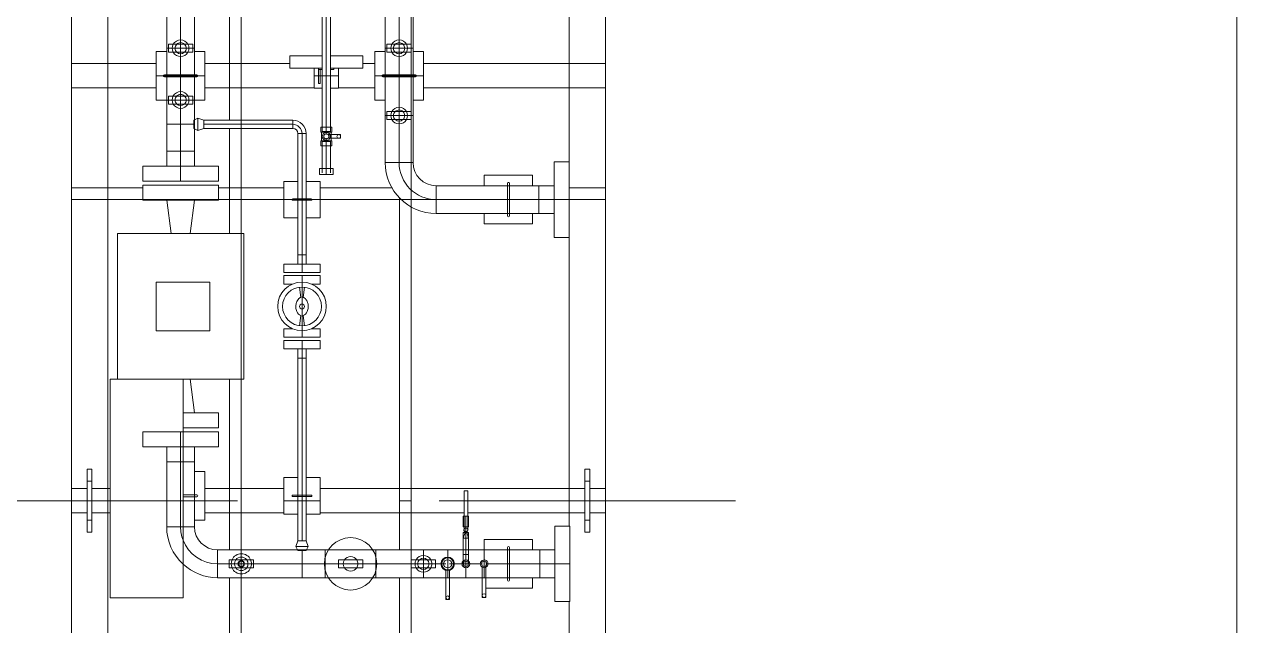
# Model space of a CAD drawing. Header units: inches. Extents: x -1128 to 651, y 96 to 845.
# Drawn here: x -1028.51 to -1024.003, y 700.677 to 702.913 of the extents above; entities that cross this region are included whole.
import ezdxf

# ---------------------------------------------------------------- set-up
doc = ezdxf.new("R2010")
doc.units = ezdxf.units.IN
doc.header["$MEASUREMENT"] = 0
doc.layers.add('EQUIPMENT LAYOUT-EMBED 1_DWG$0$DwgTemplate', color=7, linetype='Continuous')
doc.layers.add('Layout', color=6, linetype='Continuous', lineweight=18)

# ---------------------------------------------------------------- blocks, each defined once
blk = doc.blocks.new('A$C55974CAD')
at = {"layer": 'EQUIPMENT LAYOUT-EMBED 1_DWG$0$DwgTemplate', "color": 1, "lineweight": 0}
for p, q in [((25.1, 5.335), (25.1, 4.735)), ((24.4542, 4.8), (27.3607, 4.8)), ((25.05, 4.8), (25.15, 4.8)), ((25.05, 4.735), (25.05, 4.8)), ((25.15, 4.735), (25.15, 4.8)), ((26.34, 4.5055), (26.34, 4.8)), ((26.34, 4.8), (26.388, 4.8)), ((26.388, 4.5055), (26.388, 4.8)), ((26.8, 4.45), (26.8, 4.8)), ((26.8, 4.8), (26.9, 4.8)), ((26.9, 4.45), (26.9, 4.8)), ((25.05, 4.64), (25.05, 4.715)), ((25.1, 4.735), (25.1, 4.715)), ((25.1, 4.715), (25.1, 4.64)), ((25.15, 4.64), (25.15, 4.715)), ((24.4542, 4.65), (27.3607, 4.65)), ((25.1, 4.64), (25.1, 4.25)), ((25.05, 3.925), (25.05, 4.25)), ((25.1, 4.25), (25.1, 4.115)), ((25.15, 3.925), (25.15, 4.25)), ((26.8, 3.7995), (26.8, 4.25)), ((26.9, 3.9), (26.9, 4.25)), ((24.7828, 4.148), (24.4095, 4.148)), ((25.6, 4.148), (24.8971, 4.148)), ((26.6333, 4.148), (26.2, 4.148)), ((26.34, 3.925), (26.34, 4.1944)), ((26.388, 3.925), (26.388, 4.1944)), ((29.9678, 4.148), (26.6667, 4.148)), ((24.7828, 4.1), (24.4095, 4.1)), ((25.6, 4.1), (24.8971, 4.1)), ((26.6333, 4.1), (26.2, 4.1)), ((29.9678, 4.1), (26.6667, 4.1)), ((25.05, 3.1825), (25.05, 3.775)), ((25.15, 2.685), (25.15, 3.775)), ((26.34, 3.4414), (26.34, 3.775)), ((26.388, 3.4793), (26.388, 3.775)), ((26.8, 3.55), (26.8, 3.6995)), ((26.9, 3.55), (26.9, 3.6)), ((24.7828, 3.448), (24.5413, 3.448)), ((25.1, 3.448), (24.8971, 3.448)), ((26.3465, 3.448), (25.1, 3.448)), ((25.1, 3.4), (25.1, 3.448)), ((25.1, 3.448), (25.1, 3.4)), ((24.7828, 3.4), (24.5413, 3.4)), ((25.1, 3.4), (24.8971, 3.4)), ((26.3096, 3.4), (25.1, 3.4)), ((26.8, 2.6), (26.8, 3.35)), ((26.9, 2.6), (26.9, 3.35)), ((25.1, 3.285), (25.1, 3.1825)), ((25.05, 2.685), (25.05, 3.1675)), ((25.1, 3.1825), (25.1, 3.1675)), ((25.1, 3.1675), (25.1, 2.685)), ((24.6844, 2.75), (23.875, 2.75)), ((26.1844, 2.75), (24.9956, 2.75)), ((26.34, 2.6), (26.34, 2.75)), ((26.388, 2.6), (26.388, 2.75)), ((27.3607, 2.75), (26.4956, 2.75)), ((25.05, 2.6), (25.05, 2.665)), ((25.1, 2.685), (25.1, 2.665)), ((25.1, 2.665), (25.1, 2.065)), ((25.15, 2.6), (25.15, 2.665)), ((30.1, 2.6), (22.825, 2.6)), ((25.15, 2.6), (25.05, 2.6)), ((26.388, 2.6), (26.34, 2.6)), ((26.9, 2.6), (26.8, 2.6))]:
    blk.add_line(p, q, dxfattribs=at)
at = {"layer": 'EQUIPMENT LAYOUT-EMBED 1_DWG$0$DwgTemplate', "color": 5, "lineweight": 0}
for p, q in [((24.97, 4.735), (24.97, 4.715)), ((24.97, 4.715), (24.97, 4.735)), ((25.02, 4.735), (24.97, 4.735)), ((24.97, 4.735), (25.02, 4.735)), ((24.97, 4.715), (25.02, 4.715)), ((24.97, 4.715), (25.02, 4.715)), ((25.02, 4.715), (25.02, 4.735)), ((25.02, 4.735), (25.02, 4.715)), ((25.02, 4.735), (25.18, 4.735)), ((25.18, 4.735), (25.02, 4.735)), ((25.02, 4.715), (25.02, 4.735)), ((25.18, 4.715), (25.02, 4.715)), ((25.18, 4.715), (25.02, 4.715)), ((25.18, 4.735), (25.18, 4.715)), ((25.18, 4.715), (25.18, 4.735)), ((25.23, 4.735), (25.18, 4.735)), ((25.23, 4.735), (25.18, 4.735)), ((25.18, 4.715), (25.18, 4.735)), ((25.18, 4.715), (25.23, 4.715)), ((25.23, 4.715), (25.18, 4.715)), ((25.23, 4.715), (25.23, 4.735)), ((25.23, 4.735), (25.23, 4.715)), ((24.7, 4.49), (24.7, 4.64)), ((24.7, 4.64), (25.6, 4.64)), ((25.6, 4.61), (25.6, 4.64)), ((25.6, 4.61), (25.6, 4.6018)), ((26.2, 4.61), (25.6, 4.61)), ((25.6, 4.49), (25.6, 4.6018)), ((26.2, 4.09), (26.2, 4.61)), ((26.3381, 4.35), (26.3381, 4.5055)), ((26.3381, 4.5055), (26.4, 4.5055)), ((26.4, 4.35), (26.4, 4.5055)), ((24.7, 4.34), (24.7, 4.49)), ((25.6, 4.3782), (25.6, 4.49)), ((25.8, 4.45), (25.8, 4.23)), ((26, 4.45), (25.8, 4.45)), ((26, 4.23), (26, 4.45)), ((26.2, 4.3891), (26.3381, 4.4071)), ((26.3381, 4.35), (26.3381, 4.4071)), ((26.7333, 4.4), (26.7333, 4.35)), ((26.7666, 4.4), (26.7333, 4.4)), ((26.7666, 4.4), (26.7666, 4.35)), ((26.9467, 4.4), (26.9467, 4.35)), ((26.98, 4.4), (26.9467, 4.4)), ((26.98, 4.4), (26.98, 4.35)), ((25.6, 4.3782), (25.6, 4.09)), ((26.3381, 4.1944), (26.3381, 4.35)), ((26.3381, 4.2928), (26.3381, 4.35)), ((26.4, 4.1944), (26.4, 4.35)), ((26.7333, 4.35), (26.7333, 4.3)), ((26.7666, 4.35), (26.7666, 4.3)), ((26.9467, 4.35), (26.9467, 4.3)), ((26.98, 4.35), (26.98, 4.3)), ((24.7, 4.34), (25.6, 4.34)), ((25.4, 4.34), (25.4, 4.1944)), ((25.4619, 4.34), (25.4619, 4.1944)), ((25.4619, 4.34), (25.4619, 4.2928)), ((25.6, 4.3108), (25.4619, 4.2928)), ((26.2, 4.3108), (26.3381, 4.2928)), ((26.7666, 4.3), (26.7333, 4.3)), ((26.98, 4.3), (26.9467, 4.3)), ((25.8, 4.23), (26, 4.23)), ((24.8233, 4.15), (24.8233, 4.1)), ((24.8566, 4.15), (24.8233, 4.15)), ((24.8566, 4.15), (24.8566, 4.1)), ((25.4619, 4.1944), (25.4, 4.1944)), ((26.3381, 4.1944), (26.4, 4.1944)), ((24.8233, 4.1), (24.8233, 4.05)), ((24.8566, 4.1), (24.8566, 4.05)), ((24.8566, 4.05), (24.8233, 4.05)), ((25.6, 4.09), (26.2, 4.09)), ((24.8233, 3.7), (24.8233, 3.65)), ((24.8566, 3.7), (24.8233, 3.7)), ((24.8566, 3.7), (24.8566, 3.65)), ((24.8233, 3.65), (24.8233, 3.6)), ((24.8566, 3.65), (24.8566, 3.6)), ((24.8566, 3.6), (24.8233, 3.6)), ((26.6694, 3.5), (26.6694, 3.45)), ((26.7027, 3.5), (26.6694, 3.5)), ((26.7027, 3.5), (26.7027, 3.45)), ((26.9467, 3.5), (26.9467, 3.45)), ((26.98, 3.5), (26.9467, 3.5)), ((26.98, 3.5), (26.98, 3.45)), ((26.6694, 3.45), (26.6694, 3.4)), ((26.7027, 3.45), (26.7027, 3.4)), ((26.9467, 3.45), (26.9467, 3.4)), ((26.98, 3.45), (26.98, 3.4)), ((24.8233, 3.4), (24.8233, 3.35)), ((24.8566, 3.4), (24.8233, 3.4)), ((24.8566, 3.4), (24.8566, 3.35)), ((26.7027, 3.4), (26.6694, 3.4)), ((26.98, 3.4), (26.9467, 3.4)), ((24.8233, 3.35), (24.8233, 3.3)), ((24.8566, 3.35), (24.8566, 3.3)), ((24.8566, 3.3), (24.8233, 3.3)), ((25.02, 2.685), (24.97, 2.685)), ((24.97, 2.685), (25.02, 2.685)), ((24.97, 2.685), (24.97, 2.665)), ((24.97, 2.665), (24.97, 2.685)), ((24.97, 2.665), (25.02, 2.665)), ((24.97, 2.665), (25.02, 2.665)), ((25.02, 2.665), (25.02, 2.685)), ((25.02, 2.685), (25.02, 2.665)), ((25.02, 2.685), (25.18, 2.685)), ((25.18, 2.685), (25.02, 2.685)), ((25.02, 2.665), (25.02, 2.685)), ((25.18, 2.665), (25.02, 2.665)), ((25.18, 2.665), (25.02, 2.665)), ((25.23, 2.685), (25.18, 2.685)), ((25.23, 2.685), (25.18, 2.685)), ((25.18, 2.685), (25.18, 2.665)), ((25.18, 2.665), (25.18, 2.685)), ((25.18, 2.665), (25.18, 2.685)), ((25.18, 2.665), (25.23, 2.665)), ((25.23, 2.665), (25.18, 2.665)), ((25.23, 2.665), (25.23, 2.685)), ((25.23, 2.685), (25.23, 2.665))]:
    blk.add_line(p, q, dxfattribs=at)
at = {"layer": 'EQUIPMENT LAYOUT-EMBED 1_DWG$0$DwgTemplate', "color": 7, "lineweight": 0}
for p, q in [((25.3221, 4.35), (25.3221, 4.5055)), ((25.3221, 4.5055), (25.384, 4.5055)), ((25.384, 4.35), (25.384, 4.5055)), ((26.416, 4.5055), (26.416, 4.35)), ((26.4779, 4.5055), (26.416, 4.5055)), ((26.4779, 4.5055), (26.4779, 4.35)), ((24.9924, 4.4071), (24.9924, 4.34)), ((24.9924, 4.34), (24.9924, 4.4071)), ((25.26, 4.4071), (24.9924, 4.4071)), ((25.26, 4.34), (25.26, 4.4071)), ((25.26, 4.35), (25.26, 4.4071)), ((25.26, 4.4071), (25.3221, 4.4071)), ((26.5399, 4.4071), (26.4779, 4.4071)), ((26.5399, 4.2928), (26.5399, 4.4071)), ((26.65, 4.4071), (26.5399, 4.4071)), ((26.5399, 4.4071), (26.5399, 4.35)), ((26.65, 4.2928), (26.65, 4.4071)), ((26.75, 4.4071), (26.65, 4.4071)), ((26.75, 4.2928), (26.75, 4.4071)), ((26.846, 4.4071), (26.75, 4.4071)), ((26.854, 4.4071), (26.846, 4.4071)), ((26.9634, 4.4071), (26.854, 4.4071)), ((26.9634, 4.2928), (26.9634, 4.4071)), ((27.1634, 4.4071), (26.9634, 4.4071)), ((24.9924, 4.35), (24.9924, 4.35)), ((24.9924, 4.35), (24.9924, 4.35)), ((24.9924, 4.35), (25.26, 4.35)), ((25.384, 4.35), (25.26, 4.35)), ((25.26, 4.34), (25.26, 4.35)), ((25.3221, 4.34), (25.3221, 4.35)), ((25.384, 4.34), (25.384, 4.35)), ((26.416, 4.35), (26.5399, 4.35)), ((26.416, 4.35), (26.416, 4.1944)), ((26.4779, 4.35), (26.4779, 4.1944)), ((26.5399, 4.35), (26.65, 4.35)), ((26.5399, 4.35), (26.5399, 4.2928)), ((26.65, 4.35), (26.7155, 4.35)), ((26.65, 4.35), (26.65, 4.35)), ((26.65, 4.35), (26.65, 4.35)), ((26.7155, 4.35), (26.75, 4.35)), ((26.75, 4.35), (26.7845, 4.35)), ((26.75, 4.35), (26.75, 4.35)), ((26.75, 4.35), (26.75, 4.35)), ((26.7845, 4.35), (26.846, 4.35)), ((26.846, 4.35), (26.854, 4.35)), ((26.854, 4.35), (26.9289, 4.35)), ((26.9289, 4.35), (26.9634, 4.35)), ((26.9633, 4.35), (26.9633, 4.35)), ((26.9634, 4.35), (26.9633, 4.35)), ((26.9634, 4.35), (26.9978, 4.35)), ((26.9978, 4.35), (27.1216, 4.35)), ((24.9924, 4.34), (24.9924, 4.2928)), ((24.9924, 4.2928), (24.9924, 4.34)), ((25.26, 4.2928), (25.26, 4.34)), ((25.26, 4.2928), (25.26, 4.34)), ((25.3221, 4.1944), (25.3221, 4.34)), ((25.384, 4.1944), (25.384, 4.34)), ((26.6333, 4.2953), (26.632, 4.2928)), ((26.6667, 4.2953), (26.6333, 4.2953)), ((26.6667, 4.2953), (26.668, 4.2928)), ((25.116, 4.2928), (24.9924, 4.2928)), ((25.124, 4.2928), (25.116, 4.2928)), ((25.26, 4.2928), (25.124, 4.2928)), ((25.26, 4.2928), (25.3221, 4.2928)), ((26.5399, 4.2928), (26.4779, 4.2928)), ((26.632, 4.2928), (26.5399, 4.2928)), ((26.632, 4.2928), (26.6249, 4.2791)), ((26.675, 4.2791), (26.6249, 4.2791)), ((26.6333, 4.2547), (26.6249, 4.2791)), ((26.65, 4.2928), (26.632, 4.2928)), ((26.6667, 4.2547), (26.6333, 4.2547)), ((26.6333, 4.2547), (26.6333, 3.8881)), ((26.6667, 4.2547), (26.6333, 4.2547)), ((26.668, 4.2928), (26.65, 4.2928)), ((26.65, 3.8881), (26.65, 4.2547)), ((26.65, 4.2547), (26.65, 4.2547)), ((26.65, 4.2547), (26.65, 4.2547)), ((26.6667, 4.2547), (26.675, 4.2791)), ((26.6667, 4.2547), (26.6667, 3.8881)), ((26.75, 4.2928), (26.668, 4.2928)), ((26.668, 4.2928), (26.675, 4.2791)), ((26.846, 4.2928), (26.75, 4.2928)), ((26.854, 4.2928), (26.846, 4.2928)), ((26.9634, 4.2928), (26.854, 4.2928)), ((27.1634, 4.2928), (26.9634, 4.2928)), ((24.7828, 4.1976), (24.8971, 4.1976)), ((24.7828, 4.1976), (24.8971, 4.1976)), ((24.7828, 4.1), (24.7828, 4.1976)), ((24.84, 4.1976), (24.84, 4.1976)), ((24.84, 4.1976), (24.84, 4.1976)), ((24.84, 4.1976), (24.84, 4.15)), ((24.8971, 4.1), (24.8971, 4.1976)), ((24.84, 4.15), (24.84, 4.1)), ((25.3221, 4.1944), (25.384, 4.1944)), ((26.4779, 4.1944), (26.416, 4.1944)), ((24.7828, 4.1), (24.8971, 4.1)), ((24.7828, 3.85), (24.7828, 4.1)), ((24.84, 4.1), (24.84, 4.05)), ((24.84, 4.1), (24.84, 4.1)), ((24.84, 4.1), (24.84, 4.1)), ((24.8971, 3.868), (24.8971, 4.1)), ((24.84, 4.05), (24.84, 3.85)), ((25.7254, 3.85), (25.7254, 3.9246)), ((25.7254, 3.9246), (25.7603, 3.9246)), ((25.7603, 3.85), (25.7603, 3.9246)), ((25.773, 3.9246), (25.773, 3.85)), ((25.8079, 3.9246), (25.773, 3.9246)), ((25.8079, 3.9246), (25.8079, 3.889)), ((25.9921, 3.889), (25.9921, 3.9246)), ((25.9921, 3.9246), (26.027, 3.9246)), ((26.027, 3.85), (26.027, 3.9246)), ((26.0397, 3.9246), (26.0397, 3.85)), ((26.0746, 3.9246), (26.0397, 3.9246)), ((26.0746, 3.9246), (26.0746, 3.85)), ((24.7828, 3.85), (24.8971, 3.85)), ((24.7828, 3.7546), (24.7828, 3.85)), ((24.84, 3.85), (24.84, 3.7579)), ((24.84, 3.85), (24.84, 3.85)), ((24.84, 3.85), (24.84, 3.85)), ((24.8947, 3.8667), (24.8971, 3.868)), ((24.8947, 3.8667), (24.8947, 3.8333)), ((24.8971, 3.868), (24.9109, 3.875)), ((24.8971, 3.85), (24.8971, 3.868)), ((24.8971, 3.832), (24.8971, 3.85)), ((24.9109, 3.875), (24.9109, 3.8249)), ((24.9352, 3.8667), (24.9109, 3.875)), ((24.9352, 3.8333), (24.9352, 3.8667)), ((25.117, 3.8667), (24.9352, 3.8667)), ((24.9352, 3.8667), (24.9352, 3.8333)), ((24.9352, 3.85), (25.117, 3.85)), ((24.9352, 3.85), (24.9352, 3.85)), ((24.9352, 3.85), (24.9352, 3.85)), ((25.123, 3.8667), (25.117, 3.8667)), ((25.117, 3.85), (25.123, 3.85)), ((25.6871, 3.8667), (25.123, 3.8667)), ((25.123, 3.85), (25.6871, 3.85)), ((25.6871, 3.8333), (25.6871, 3.8667)), ((25.6871, 3.85), (25.6871, 3.8667)), ((25.6871, 3.8667), (25.7254, 3.8667)), ((25.7603, 3.85), (25.6871, 3.85)), ((25.6871, 3.8333), (25.6871, 3.85)), ((25.7254, 3.7754), (25.7254, 3.85)), ((25.7603, 3.7754), (25.7603, 3.85)), ((26.027, 3.85), (25.773, 3.85)), ((25.773, 3.85), (25.773, 3.7754)), ((25.8626, 3.8549), (25.8207, 3.8604)), ((25.9374, 3.8549), (25.9793, 3.8604)), ((26.027, 3.7754), (26.027, 3.85)), ((26.0397, 3.85), (26.1128, 3.85)), ((26.0397, 3.85), (26.0397, 3.7754)), ((26.1128, 3.8667), (26.0746, 3.8667)), ((26.0746, 3.85), (26.0746, 3.7754)), ((26.1128, 3.8333), (26.1128, 3.8667)), ((26.337, 3.8667), (26.1128, 3.8667)), ((26.1128, 3.8667), (26.1128, 3.85)), ((26.1128, 3.85), (26.337, 3.85)), ((26.1128, 3.85), (26.1128, 3.8333)), ((26.343, 3.8667), (26.337, 3.8667)), ((26.337, 3.85), (26.343, 3.85)), ((26.6119, 3.8667), (26.343, 3.8667)), ((26.343, 3.85), (26.6119, 3.85)), ((26.6119, 3.8333), (26.6119, 3.8667)), ((26.6119, 3.8667), (26.6119, 3.8333)), ((26.6119, 3.85), (26.6119, 3.85)), ((26.6119, 3.85), (26.6119, 3.85)), ((26.6333, 3.8881), (26.6667, 3.8881)), ((26.6667, 3.8881), (26.6333, 3.8881)), ((26.65, 3.8881), (26.65, 3.8881)), ((26.65, 3.8881), (26.65, 3.8881)), ((24.8947, 3.8333), (24.8971, 3.832)), ((24.8971, 3.7546), (24.8971, 3.832)), ((24.8971, 3.832), (24.9109, 3.8249)), ((24.9352, 3.8333), (24.9109, 3.8249)), ((25.117, 3.8333), (24.9352, 3.8333)), ((25.123, 3.8333), (25.117, 3.8333)), ((25.6871, 3.8333), (25.123, 3.8333)), ((25.6871, 3.8333), (25.7254, 3.8333)), ((25.8079, 3.811), (25.8079, 3.7754)), ((25.8626, 3.8451), (25.8207, 3.8395)), ((25.9374, 3.8451), (25.9793, 3.8395)), ((25.9921, 3.7754), (25.9921, 3.811)), ((26.1128, 3.8333), (26.0746, 3.8333)), ((26.337, 3.8333), (26.1128, 3.8333)), ((26.343, 3.8333), (26.337, 3.8333)), ((26.6119, 3.8333), (26.343, 3.8333)), ((24.8135, 3.7546), (24.7828, 3.7546)), ((24.7828, 3.7416), (24.7828, 3.7546)), ((24.7828, 3.7546), (24.8135, 3.7546)), ((24.84, 3.7546), (24.8135, 3.7546)), ((24.8135, 3.7546), (24.8665, 3.7546)), ((24.84, 3.7579), (24.84, 3.7546)), ((24.84, 3.7546), (24.84, 3.5453)), ((24.84, 3.7546), (24.84, 3.7546)), ((24.8665, 3.7546), (24.84, 3.7546)), ((24.8971, 3.7546), (24.8665, 3.7546)), ((24.8665, 3.7546), (24.8971, 3.7546)), ((24.8971, 3.7416), (24.8971, 3.7546)), ((25.7254, 3.7754), (25.7603, 3.7754)), ((25.8079, 3.7754), (25.773, 3.7754)), ((25.9921, 3.7754), (26.027, 3.7754)), ((26.0746, 3.7754), (26.0397, 3.7754)), ((26.4437, 3.75), (26.4437, 3.7778)), ((26.4437, 3.7778), (26.4675, 3.7778)), ((26.45, 3.75), (26.4437, 3.75)), ((26.4437, 3.7222), (26.4437, 3.75)), ((26.45, 3.7667), (26.4675, 3.7667)), ((26.4675, 3.75), (26.45, 3.75)), ((26.4675, 3.75), (26.45, 3.75)), ((26.4675, 3.75), (26.4675, 3.7778)), ((26.4675, 3.7667), (26.5619, 3.7667)), ((26.5619, 3.75), (26.4675, 3.75)), ((26.4675, 3.7222), (26.4675, 3.75)), ((26.5619, 3.773), (26.5619, 3.75)), ((26.5825, 3.773), (26.5619, 3.773)), ((26.5619, 3.7667), (26.5794, 3.7667)), ((26.5794, 3.75), (26.5619, 3.75)), ((26.5619, 3.75), (26.5794, 3.75)), ((26.5619, 3.75), (26.5619, 3.727)), ((26.5794, 3.7667), (26.5794, 3.7333)), ((26.5794, 3.75), (26.5825, 3.75)), ((26.5825, 3.773), (26.5825, 3.75)), ((26.5825, 3.75), (26.5825, 3.7698)), ((26.5825, 3.7698), (26.6175, 3.7698)), ((26.5893, 3.75), (26.5825, 3.75)), ((26.5825, 3.75), (26.5825, 3.75)), ((26.5825, 3.7302), (26.5825, 3.75)), ((26.5825, 3.75), (26.5825, 3.727)), ((26.5925, 3.75), (26.5893, 3.75)), ((26.6107, 3.75), (26.6075, 3.75)), ((26.6175, 3.75), (26.6107, 3.75)), ((26.6175, 3.75), (26.6175, 3.773)), ((26.6175, 3.773), (26.6381, 3.773)), ((26.6206, 3.75), (26.6175, 3.75)), ((26.6175, 3.727), (26.6175, 3.75)), ((26.6206, 3.7667), (26.6206, 3.7333)), ((26.6206, 3.7667), (26.6381, 3.7667)), ((26.6381, 3.75), (26.6206, 3.75)), ((26.6381, 3.75), (26.6206, 3.75)), ((26.6381, 3.75), (26.6381, 3.773)), ((26.6381, 3.7667), (28.7119, 3.7667)), ((26.6381, 3.727), (26.6381, 3.75)), ((28.7119, 3.75), (26.6381, 3.75)), ((24.7828, 3.5584), (24.7828, 3.7416)), ((24.8971, 3.5584), (24.8971, 3.7416)), ((26.4437, 3.7222), (26.4675, 3.7222)), ((26.45, 3.7333), (26.4675, 3.7333)), ((26.4675, 3.7333), (26.5619, 3.7333)), ((26.5619, 3.7333), (26.5794, 3.7333)), ((26.5825, 3.727), (26.5619, 3.727)), ((26.5825, 3.7302), (26.5925, 3.7302)), ((26.5925, 3.691), (26.5925, 3.7424)), ((26.5925, 3.7302), (26.6075, 3.7302)), ((26.6075, 3.691), (26.6075, 3.7424)), ((26.6075, 3.7302), (26.6175, 3.7302)), ((26.6175, 3.727), (26.6381, 3.727)), ((26.6206, 3.7333), (26.6381, 3.7333)), ((26.6381, 3.7333), (28.7119, 3.7333)), ((26.6, 3.691), (26.5925, 3.691)), ((26.6075, 3.691), (26.6, 3.691)), ((24.7828, 3.5453), (24.7828, 3.5584)), ((24.8971, 3.5453), (24.8971, 3.5584)), ((24.7828, 3.5453), (24.8135, 3.5453)), ((24.7828, 3.35), (24.7828, 3.5453)), ((24.8135, 3.5453), (24.7828, 3.5453)), ((24.8135, 3.5453), (24.8665, 3.5453)), ((24.84, 3.5453), (24.8135, 3.5453)), ((24.84, 3.5453), (24.84, 3.542)), ((24.84, 3.5453), (24.84, 3.5453)), ((24.84, 3.5453), (24.84, 3.5453)), ((24.8665, 3.5453), (24.84, 3.5453)), ((24.84, 3.542), (24.84, 3.4)), ((24.8665, 3.5453), (24.8971, 3.5453)), ((24.8971, 3.5453), (24.8665, 3.5453)), ((24.8971, 3.35), (24.8971, 3.5453)), ((26.4924, 3.3928), (26.4924, 3.5071)), ((26.686, 3.5071), (26.4924, 3.5071)), ((26.4924, 3.5071), (26.4924, 3.3928)), ((26.686, 3.3928), (26.686, 3.5071)), ((26.846, 3.5071), (26.686, 3.5071)), ((26.854, 3.5071), (26.846, 3.5071)), ((26.9634, 3.5071), (26.854, 3.5071)), ((26.9634, 3.3928), (26.9634, 3.5071)), ((27.1634, 3.5071), (26.9634, 3.5071)), ((26.4924, 3.45), (26.6515, 3.45)), ((26.4924, 3.45), (26.4924, 3.45)), ((26.4924, 3.45), (26.4924, 3.45)), ((26.6515, 3.45), (26.686, 3.45)), ((26.686, 3.45), (26.7205, 3.45)), ((26.686, 3.45), (26.686, 3.45)), ((26.686, 3.45), (26.686, 3.45)), ((26.7205, 3.45), (26.846, 3.45)), ((26.846, 3.45), (26.854, 3.45)), ((26.854, 3.45), (26.9289, 3.45)), ((26.9289, 3.45), (26.9634, 3.45)), ((26.9633, 3.45), (26.9633, 3.45)), ((26.9634, 3.45), (26.9633, 3.45)), ((26.9634, 3.45), (26.9978, 3.45)), ((26.9978, 3.45), (27.1216, 3.45)), ((24.84, 3.4), (24.84, 3.35)), ((24.7828, 3.35), (24.8971, 3.35)), ((24.7828, 3.2575), (24.7828, 3.35)), ((24.84, 3.35), (24.84, 3.3)), ((24.84, 3.35), (24.84, 3.35)), ((24.84, 3.35), (24.84, 3.35)), ((24.8971, 3.25), (24.8971, 3.35)), ((26.686, 3.3928), (26.4924, 3.3928)), ((26.846, 3.3928), (26.686, 3.3928)), ((26.854, 3.3928), (26.846, 3.3928)), ((26.9634, 3.3928), (26.854, 3.3928)), ((27.1634, 3.3928), (26.9634, 3.3928)), ((24.84, 3.3), (24.84, 3.2778)), ((26.2828, 3.2976), (26.3971, 3.2976)), ((26.2828, 3.004), (26.2828, 3.2976)), ((26.2828, 3.2976), (26.3971, 3.2976)), ((26.34, 3.2976), (26.34, 3.004)), ((26.34, 3.2976), (26.34, 3.2976)), ((26.34, 3.2976), (26.34, 3.2976)), ((26.3971, 3.004), (26.3971, 3.2976)), ((24.693, 3.25), (24.693, 3.2575)), ((24.693, 3.2575), (24.8132, 3.2575)), ((24.693, 3.2425), (24.693, 3.25)), ((24.7828, 3.25), (24.7828, 3.2575)), ((24.7828, 3.25), (24.8971, 3.25)), ((24.7828, 3.2425), (24.7828, 3.25)), ((24.84, 3.2778), (24.84, 3.2575)), ((24.8971, 3.175), (24.8971, 3.25)), ((24.693, 3.2425), (24.8132, 3.2425)), ((24.7828, 3.175), (24.7828, 3.2425)), ((24.84, 3.2425), (24.84, 3.2222)), ((24.84, 3.2222), (24.84, 3.175)), ((24.7828, 3.175), (24.8971, 3.175)), ((24.7828, 3.1075), (24.7828, 3.175)), ((24.8781, 3.1856), (24.84, 3.1856)), ((24.84, 3.175), (24.8781, 3.175)), ((24.84, 3.175), (24.84, 3.116)), ((24.84, 3.175), (24.84, 3.175)), ((24.84, 3.175), (24.84, 3.175)), ((24.84, 3.1643), (24.8781, 3.1643)), ((24.8781, 3.1856), (24.8781, 3.175)), ((24.8781, 3.1643), (24.8781, 3.1856)), ((24.8971, 3.1856), (24.8781, 3.1856)), ((24.8781, 3.175), (24.8781, 3.175)), ((24.8781, 3.175), (24.8781, 3.175)), ((24.8781, 3.175), (24.8781, 3.1643)), ((24.8781, 3.175), (24.8971, 3.175)), ((24.8971, 3.1643), (24.8781, 3.1643)), ((24.9684, 3.1856), (24.8971, 3.1856)), ((24.8971, 3.1), (24.8971, 3.175)), ((24.8971, 3.175), (24.9454, 3.175)), ((24.9684, 3.1643), (24.8971, 3.1643)), ((24.9454, 3.1856), (24.9454, 3.1643)), ((24.9684, 3.1786), (24.9454, 3.1856)), ((24.9454, 3.175), (24.9684, 3.175)), ((24.9684, 3.1714), (24.9454, 3.1643)), ((24.9684, 3.1643), (24.9684, 3.1856)), ((24.9719, 3.1775), (24.9684, 3.1786)), ((24.9684, 3.175), (24.992, 3.175)), ((24.9719, 3.1724), (24.9684, 3.1714)), ((25.1402, 3.1825), (24.9802, 3.1825)), ((25.1402, 3.1675), (24.9802, 3.1675)), ((24.992, 3.1856), (24.992, 3.1825)), ((25.0365, 3.1856), (24.992, 3.1856)), ((24.992, 3.1825), (24.992, 3.175)), ((24.992, 3.175), (24.992, 3.175)), ((24.992, 3.175), (24.992, 3.175)), ((25.0365, 3.175), (24.992, 3.175)), ((24.992, 3.175), (24.992, 3.1675)), ((24.992, 3.1675), (24.992, 3.1643)), ((25.0365, 3.1643), (24.992, 3.1643)), ((25.0047, 3.1825), (25.015, 3.1856)), ((25.0047, 3.1675), (25.015, 3.1643)), ((25.015, 3.1825), (25.015, 3.1856)), ((25.015, 3.1643), (25.015, 3.1675)), ((25.0365, 3.1856), (25.0365, 3.1825)), ((25.0365, 3.1825), (25.0365, 3.175)), ((25.0365, 3.175), (25.0365, 3.1675)), ((25.0365, 3.1675), (25.0365, 3.1643)), ((25.1402, 3.1825), (25.1402, 3.175)), ((25.1402, 3.175), (25.1402, 3.1675)), ((24.702, 3.1), (24.702, 3.1075)), ((24.702, 3.1075), (24.8324, 3.1075)), ((24.702, 3.0925), (24.702, 3.1)), ((24.7828, 3.1), (24.7828, 3.1075)), ((24.7828, 3.1), (24.8971, 3.1)), ((24.7828, 3.0925), (24.7828, 3.1)), ((24.84, 3.116), (24.84, 3.1075)), ((24.8971, 3.004), (24.8971, 3.1)), ((24.702, 3.0925), (24.8324, 3.0925)), ((24.7828, 3.004), (24.7828, 3.0925)), ((24.84, 3.0925), (24.84, 3.084)), ((24.84, 3.084), (24.84, 3.004)), ((24.7828, 2.996), (24.7828, 3.004)), ((24.84, 3.004), (24.84, 2.996)), ((24.8971, 2.996), (24.8971, 3.004)), ((26.2828, 2.996), (26.2828, 3.004)), ((26.34, 3.004), (26.34, 2.996)), ((26.3971, 2.996), (26.3971, 3.004)), ((24.7828, 2.8705), (24.7828, 2.996)), ((24.84, 2.996), (24.84, 2.8705)), ((24.8971, 2.8705), (24.8971, 2.996)), ((26.2828, 2.8739), (26.2828, 2.996)), ((26.34, 2.996), (26.34, 2.8739)), ((26.3971, 2.8739), (26.3971, 2.996)), ((24.7828, 2.8705), (24.8971, 2.8705)), ((24.7828, 2.8705), (24.84, 2.8705)), ((24.7828, 2.8705), (24.7828, 2.8084)), ((24.84, 2.7465), (24.84, 2.8705)), ((24.84, 2.8705), (24.8971, 2.8705)), ((24.8971, 2.8705), (24.8971, 2.8084)), ((26.2828, 2.8739), (26.3971, 2.8739)), ((26.2828, 2.8739), (26.34, 2.8739)), ((26.2828, 2.8739), (26.2828, 2.8119)), ((26.34, 2.75), (26.34, 2.8739)), ((26.34, 2.8739), (26.3971, 2.8739)), ((26.3971, 2.8739), (26.3971, 2.8119)), ((24.6844, 2.8084), (24.84, 2.8084)), ((24.6844, 2.8084), (24.6844, 2.7465)), ((24.84, 2.8084), (24.9956, 2.8084)), ((24.9956, 2.8084), (24.9956, 2.7465)), ((26.1844, 2.8119), (26.34, 2.8119)), ((26.1844, 2.8119), (26.1844, 2.75)), ((26.34, 2.8119), (26.4956, 2.8119)), ((26.4956, 2.8119), (26.4956, 2.75)), ((26.1844, 2.75), (26.34, 2.75)), ((26.34, 2.75), (26.4956, 2.75)), ((24.6844, 2.7465), (24.84, 2.7465)), ((24.84, 2.7465), (24.9956, 2.7465)), ((61, 0), (0, 0))]:
    blk.add_line(p, q, dxfattribs=at)
at = {"layer": 'EQUIPMENT LAYOUT-EMBED 1_DWG$0$DwgTemplate', "color": 9, "lineweight": 0}
for p, q in [((26.34, 4.1944), (26.34, 4.5055)), ((26.85, 4.25), (26.85, 4.45)), ((24.8971, 4.1), (24.7828, 4.1)), ((26.2, 4.1), (25.6, 4.1)), ((26.6667, 4.1), (26.6333, 4.1)), ((25.1, 3.775), (25.1, 3.925)), ((26.34, 3.775), (26.34, 3.925)), ((26.85, 3.6995), (26.85, 3.7995)), ((26.85, 3.35), (26.85, 3.55)), ((24.8233, 3.4), (24.7828, 3.4)), ((24.8971, 3.4), (24.8566, 3.4)), ((26.6694, 3.4), (26.3096, 3.4)), ((26.34, 3.2976), (26.34, 3.4414)), ((26.9467, 3.4), (26.7027, 3.4)), ((27.1467, 3.4), (26.98, 3.4))]:
    blk.add_line(p, q, dxfattribs=at)
at = {"layer": 'EQUIPMENT LAYOUT-EMBED 1_DWG$0$DwgTemplate', "color": 3, "lineweight": 0}
for p, q in [((26.95, 4.45), (26.75, 4.45)), ((26.75, 4.4071), (26.75, 4.45)), ((26.95, 4.4071), (26.95, 4.45)), ((26.846, 4.283), (26.846, 4.417)), ((26.854, 4.417), (26.854, 4.283)), ((25.116, 4.283), (25.116, 4.34)), ((25.124, 4.34), (25.124, 4.283)), ((25.02, 4.25), (25.02, 4.2928)), ((25.22, 4.25), (25.02, 4.25)), ((25.22, 4.25), (25.22, 4.2928)), ((26.75, 4.25), (26.75, 4.2928)), ((26.95, 4.25), (26.75, 4.25)), ((26.95, 4.25), (26.95, 4.2928)), ((25.045, 3.8667), (25.045, 3.925)), ((25.195, 3.925), (25.045, 3.925)), ((25.195, 3.8667), (25.195, 3.925)), ((26.415, 3.925), (26.265, 3.925)), ((26.265, 3.8667), (26.265, 3.925)), ((26.415, 3.8667), (26.415, 3.925)), ((26.8815, 3.9), (26.9315, 3.9)), ((26.8815, 3.7667), (26.8815, 3.9)), ((26.9315, 3.9), (26.9315, 3.7667)), ((25.117, 3.812), (25.117, 3.888)), ((25.123, 3.888), (25.123, 3.812)), ((26.337, 3.812), (26.337, 3.888)), ((26.343, 3.888), (26.343, 3.812)), ((25.045, 3.775), (25.045, 3.8333)), ((25.195, 3.775), (25.195, 3.8333)), ((26.265, 3.775), (26.265, 3.8333)), ((26.415, 3.775), (26.415, 3.8333)), ((26.8815, 3.7995), (26.7995, 3.7995)), ((26.7995, 3.7995), (26.7995, 3.7667)), ((25.195, 3.775), (25.045, 3.775)), ((26.415, 3.775), (26.265, 3.775)), ((26.8185, 3.7755), (26.8185, 3.7815)), ((26.8755, 3.7815), (26.8185, 3.7815)), ((26.8755, 3.7755), (26.8185, 3.7755)), ((26.8815, 3.7815), (26.8755, 3.7815)), ((26.8755, 3.7667), (26.8755, 3.7815)), ((26.8755, 3.7755), (26.8755, 3.7815)), ((26.8815, 3.7667), (26.8815, 3.7815)), ((26.7995, 3.7333), (26.7995, 3.6995)), ((26.8815, 3.6995), (26.7995, 3.6995)), ((26.8755, 3.7185), (26.8755, 3.7333)), ((26.8815, 3.7185), (26.8755, 3.7185)), ((26.8815, 3.7185), (26.8815, 3.7333)), ((26.8815, 3.6), (26.8815, 3.7333)), ((26.9315, 3.7333), (26.9315, 3.6)), ((26.9315, 3.6), (26.8815, 3.6)), ((26.95, 3.55), (26.75, 3.55)), ((26.75, 3.5071), (26.75, 3.55)), ((26.95, 3.5071), (26.95, 3.55)), ((26.846, 3.383), (26.846, 3.517)), ((26.854, 3.517), (26.854, 3.383)), ((26.75, 3.35), (26.75, 3.3928)), ((26.95, 3.35), (26.75, 3.35)), ((26.95, 3.35), (26.95, 3.3928)), ((24.8971, 3.1), (24.94, 3.1)), ((24.94, 2.9), (24.94, 3.1)), ((26.24, 2.9), (26.24, 3.1)), ((26.24, 3.1), (26.2828, 3.1)), ((26.3971, 3.1), (26.44, 3.1)), ((26.44, 2.9), (26.44, 3.1)), ((24.74, 2.9), (24.74, 3.0925)), ((24.773, 3.004), (24.907, 3.004)), ((26.273, 3.004), (26.407, 3.004)), ((24.907, 2.996), (24.773, 2.996)), ((26.407, 2.996), (26.273, 2.996)), ((24.74, 2.9), (24.7828, 2.9)), ((24.8971, 2.9), (24.94, 2.9)), ((26.24, 2.9), (26.2828, 2.9)), ((26.3971, 2.9), (26.44, 2.9))]:
    blk.add_line(p, q, dxfattribs=at)
at = {"layer": 'EQUIPMENT LAYOUT-EMBED 1_DWG$0$DwgTemplate', "color": 7, "lineweight": 0}
for centre, radius in [((24.84, 4.1), 0.0133), ((24.84, 4.1), 0.0107), ((25.9, 3.85), 0.1), ((25.9, 3.85), 0.08), ((25.9, 3.85), 0.01), ((24.84, 3.65), 0.108), ((26.6, 3.75), 0.0107), ((26.6, 3.6985), 0.0075), ((24.7005, 3.25), 0.0075), ((24.84, 3.25), 0.0278), ((24.84, 3.25), 0.0251), ((24.84, 3.25), 0.0246), ((24.84, 3.25), 0.0167), ((24.84, 3.175), 0.016), ((24.84, 3.175), 0.0107), ((24.9802, 3.175), 0.0075), ((24.7095, 3.1), 0.0075), ((24.84, 3.1), 0.0107)]:
    blk.add_circle(centre, radius, dxfattribs=at)
for centre, radius, start, end in [((24.9924, 4.1976), 0.2096, 90, 137.1914), ((24.9924, 4.1976), 0.1524, 90, 110.8713), ((26.75, 4.35), 0.0345, 118.8738, 241.1262), ((26.75, 4.35), 0.023, 136.4125, 223.5875), ((26.75, 4.35), 0.0345, 61.1262, 118.8738), ((26.75, 4.35), 0.023, 43.5875, 136.4125), ((26.75, 4.35), 0.0345, 0, 61.1262), ((26.75, 4.35), 0.023, 0, 43.5875), ((26.75, 4.35), 0.0345, 298.8738, 0), ((26.75, 4.35), 0.023, 316.4125, 0), ((26.9634, 4.35), 0.0345, 118.8738, 241.1262), ((26.9634, 4.35), 0.023, 136.4125, 223.5875), ((26.9634, 4.35), 0.0345, 61.1262, 118.8738), ((26.9634, 4.35), 0.023, 43.5875, 136.4125), ((26.9634, 4.35), 0.0345, 0, 61.1262), ((26.9634, 4.35), 0.023, 0, 43.5875), ((26.9634, 4.35), 0.0345, 298.8738, 0), ((26.9634, 4.35), 0.023, 316.4125, 0), ((24.9924, 4.1976), 0.2096, 137.1914, 180), ((24.9924, 4.1976), 0.1524, 110.8713, 180), ((26.75, 4.35), 0.023, 223.5875, 316.4125), ((26.75, 4.35), 0.0345, 241.1262, 298.8738), ((26.9634, 4.35), 0.023, 223.5875, 316.4125), ((26.9634, 4.35), 0.0345, 241.1262, 298.8738), ((24.9924, 4.1976), 0.0952, 90, 180), ((24.84, 4.1), 0.0417, 113.5215, 246.4785), ((24.84, 4.1), 0.0278, 126.7726, 233.2274), ((24.84, 4.1), 0.0417, 66.4785, 113.5215), ((24.84, 4.1), 0.0278, 53.2274, 126.7726), ((24.84, 4.1), 0.0417, 293.5215, 66.4785), ((24.84, 4.1), 0.0278, 306.7726, 53.2274), ((24.84, 4.1), 0.0278, 233.2274, 270), ((24.84, 4.1), 0.0417, 246.4785, 270), ((24.84, 4.1), 0.0278, 270, 306.7726), ((24.84, 4.1), 0.0417, 270, 293.5215), ((26.6119, 3.8881), 0.0381, 270, 0), ((26.6119, 3.8881), 0.0548, 270, 0), ((26.6119, 3.8881), 0.0214, 270, 0), ((26.6, 3.75), 0.0166, 296.7952, 243.2048), ((26.6, 3.75), 0.0166, 243.2048, 270), ((26.6, 3.75), 0.0166, 270, 296.7952), ((24.84, 3.65), 0.0302, 123.505, 236.495), ((24.84, 3.65), 0.0302, 56.495, 123.505), ((24.84, 3.65), 0.0302, 303.505, 56.495), ((24.84, 3.65), 0.0302, 236.495, 270), ((24.84, 3.65), 0.0302, 270, 303.505), ((26.4924, 3.2976), 0.2096, 90, 180), ((26.4924, 3.2976), 0.1524, 90, 180), ((26.686, 3.45), 0.0345, 118.8738, 241.1262), ((26.686, 3.45), 0.023, 136.4125, 223.5875), ((26.686, 3.45), 0.0345, 61.1262, 118.8738), ((26.686, 3.45), 0.023, 43.5875, 136.4125), ((26.686, 3.45), 0.0345, 0, 61.1262), ((26.686, 3.45), 0.023, 0, 43.5875), ((26.686, 3.45), 0.0345, 298.8738, 0), ((26.686, 3.45), 0.023, 316.4125, 0), ((26.9634, 3.45), 0.0345, 118.8738, 241.1262), ((26.9634, 3.45), 0.023, 136.4125, 223.5875), ((26.9634, 3.45), 0.0345, 61.1262, 118.8738), ((26.9634, 3.45), 0.023, 43.5875, 136.4125), ((26.9634, 3.45), 0.0345, 0, 61.1262), ((26.9634, 3.45), 0.023, 0, 43.5875), ((26.9634, 3.45), 0.0345, 298.8738, 0), ((26.9634, 3.45), 0.023, 316.4125, 0), ((26.686, 3.45), 0.023, 223.5875, 316.4125), ((26.686, 3.45), 0.0345, 241.1262, 298.8738), ((26.9634, 3.45), 0.023, 223.5875, 316.4125), ((26.9634, 3.45), 0.0345, 241.1262, 298.8738), ((24.84, 3.35), 0.0345, 118.8738, 241.1262), ((24.84, 3.35), 0.023, 136.4125, 223.5875), ((24.84, 3.35), 0.0345, 61.1262, 118.8738), ((24.84, 3.35), 0.023, 43.5875, 136.4125), ((24.84, 3.35), 0.0345, 298.8738, 61.1262), ((24.84, 3.35), 0.023, 316.4125, 43.5875), ((26.4924, 3.2976), 0.0952, 90, 180), ((24.84, 3.35), 0.023, 223.5875, 270), ((24.84, 3.35), 0.0345, 241.1262, 270), ((24.84, 3.35), 0.023, 270, 316.4125), ((24.84, 3.35), 0.0345, 270, 298.8738), ((24.9802, 3.175), 0.0087, 59.5553, 162.9561), ((24.9802, 3.175), 0.0087, 197.0439, 270), ((24.9802, 3.175), 0.0087, 270, 300.4447), ((24.84, 3.1), 0.016, 152.0506, 207.9494), ((24.84, 3.1), 0.016, 270, 152.0506), ((24.84, 3.1), 0.016, 207.9494, 270)]:
    blk.add_arc(centre, radius, start, end, dxfattribs=at)
at = {"layer": 'EQUIPMENT LAYOUT-EMBED 1_DWG$0$DwgTemplate', "color": 3, "lineweight": 0}
for centre, radius, start, end in [((26.85, 4.417), 0.004, 0, 180), ((25.12, 4.283), 0.004, 180, 0), ((26.85, 4.283), 0.004, 180, 0), ((25.12, 3.888), 0.003, 0, 180), ((26.34, 3.888), 0.003, 0, 180), ((25.12, 3.812), 0.003, 180, 0), ((26.34, 3.812), 0.003, 180, 0), ((26.85, 3.517), 0.004, 0, 180), ((26.85, 3.383), 0.004, 180, 0), ((24.773, 3), 0.004, 90, 270), ((24.907, 3), 0.004, 270, 90), ((26.273, 3), 0.004, 90, 270), ((26.407, 3), 0.004, 270, 90)]:
    blk.add_arc(centre, radius, start, end, dxfattribs=at)
at = {"layer": 'EQUIPMENT LAYOUT-EMBED 1_DWG$0$DwgTemplate', "color": 5, "lineweight": 0}
for start, end in [(123.505, 236.495), (303.505, 56.495)]:
    blk.add_arc((24.84, 3.65), 0.0302, start, end, dxfattribs=at)
at = {"layer": 'EQUIPMENT LAYOUT-EMBED 1_DWG$0$DwgTemplate', "color": 7, "lineweight": 0}
for points in [[(25.8655, 3.8607), (25.8642, 3.8589), (25.8632, 3.8569), (25.8626, 3.8549)], [(25.873, 3.8679), (25.8699, 3.8658), (25.8673, 3.8634), (25.8655, 3.8607)], [(25.8874, 3.874), (25.882, 3.8727), (25.8771, 3.8706), (25.873, 3.8679)], [(25.9053, 3.8751), (25.8993, 3.8757), (25.8931, 3.8753), (25.8874, 3.874)], [(25.9198, 3.8717), (25.9154, 3.8735), (25.9104, 3.8747), (25.9053, 3.8751)], [(25.9291, 3.8663), (25.9265, 3.8684), (25.9233, 3.8702), (25.9198, 3.8717)], [(25.9345, 3.8608), (25.9331, 3.8628), (25.9313, 3.8646), (25.9291, 3.8663)], [(25.9374, 3.8549), (25.9368, 3.8569), (25.9358, 3.8589), (25.9345, 3.8608)], [(25.8655, 3.8392), (25.8642, 3.8411), (25.8632, 3.843), (25.8626, 3.8451)], [(25.873, 3.832), (25.8699, 3.8341), (25.8673, 3.8366), (25.8655, 3.8392)], [(25.8874, 3.826), (25.882, 3.8273), (25.8771, 3.8293), (25.873, 3.832)], [(25.9053, 3.8248), (25.8993, 3.8243), (25.8931, 3.8247), (25.8874, 3.826)], [(25.9198, 3.8283), (25.9154, 3.8265), (25.9104, 3.8253), (25.9053, 3.8248)], [(25.9291, 3.8336), (25.9265, 3.8315), (25.9233, 3.8297), (25.9198, 3.8283)], [(25.9345, 3.8392), (25.9331, 3.8372), (25.9313, 3.8353), (25.9291, 3.8336)], [(25.9374, 3.8451), (25.9368, 3.843), (25.9358, 3.8411), (25.9345, 3.8392)]]:
    blk.add_open_spline(points, degree=3, dxfattribs=at)

msp = doc.modelspace()

# ---------------------------------------------------------------- block references
at = {"layer": 'Layout', "xscale": 0.9025, "yscale": 0.9025, "zscale": 0.9025, "rotation": 90}
msp.add_blockref('A$C55974CAD', (-1024.0033, 678.4893), dxfattribs=at)

doc.saveas('drawing.dxf')
